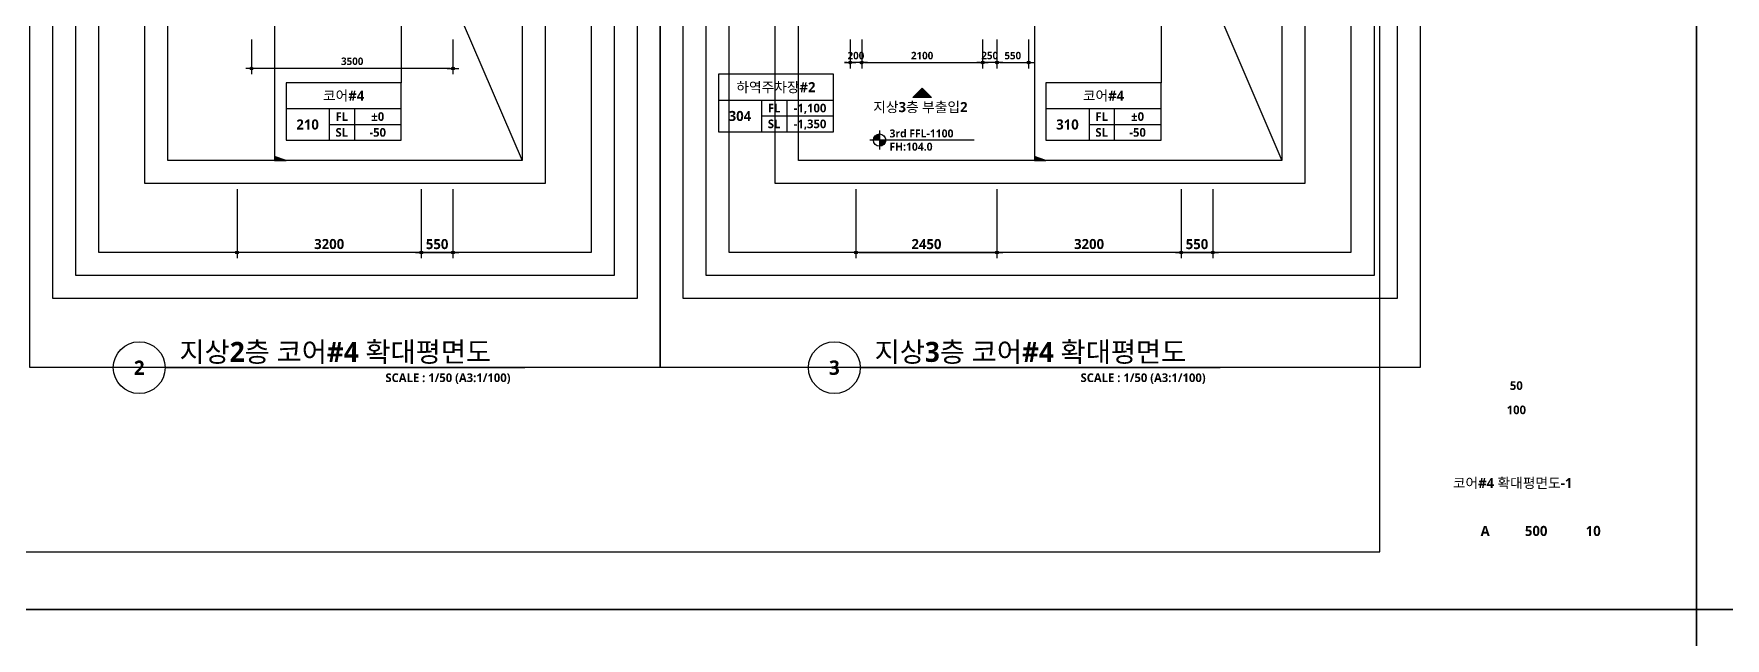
# Model space of a CAD drawing. Header units: millimetres. Extents: x -12482 to 126000, y 0 to 220200.
# Drawn here: x 13119 to 42500, y 88600 to 99100 of the extents above; entities that cross this region are included whole.
import ezdxf
from ezdxf.enums import TextEntityAlignment as Align

# ---------------------------------------------------------------- set-up
doc = ezdxf.new("R2010")
doc.units = ezdxf.units.MM
doc.header["$LTSCALE"] = 60
doc.linetypes.add('CEN', pattern=[62, 60, -1, 0, -1])
doc.layers.get('Defpoints').update_dxf_attribs({"color": 153})
for name, color, linetype in [('A-ANNO-DIM', 4, 'Continuous'), ('A-ANNO-ENT', 1, 'Continuous'), ('A-ANNO-GRA1', 7, 'Continuous'), ('A-ANNO-PONT', 7, 'Continuous'), ('A-ANNO-TEXT1', 7, 'Continuous'), ('A-ANNO-TEXT2', 3, 'Continuous'), ('A-ANNO-TITL', 7, 'Continuous'), ('A-ST-AXIS-DIM', 7, 'Continuous'), ('AA-MKXX', 3, 'Continuous'), ('AA-XXXX-TXT1', 2, 'Continuous')]:
    doc.layers.add(name, color=color, linetype=linetype)
for name, color, linetype, plot in [('Defpoint', 161, 'Continuous', False), ('G(그리드1)', 185, 'Continuous', False), ('G(그리드2)', 235, 'Continuous', False)]:
    doc.layers.add(name, color=color, linetype=linetype, plot=plot)
doc.styles.add('2020음성 1차', font='NanumGothicBold.ttf')
doc.styles.add('SH_나눔', font='')
doc.styles.add('SH_대대리576', font='')
doc.styles.add('SH_진천_나눔', font='')
doc.styles.get('SH_나눔').set_extended_font_data('NanumGothic', bold=True)
doc.styles.get('SH_대대리576').set_extended_font_data('NanumGothic', bold=True)
doc.styles.get('SH_진천_나눔').set_extended_font_data('NanumGothic', bold=True)
doc.dimstyles.new('SHP 50', dxfattribs={"dimscale": 50, "dimtxt": 3.5, "dimasz": 1, "dimexe": 2, "dimexo": 2, "dimgap": 1, "dimtad": 1, "dimdec": 0, "dimzin": 0, "dimdsep": 46, "dimtxsty": 'SH_진천_나눔', "dimblk": 'DIMDOT', "dimcen": 0.09, "dimclrd": 256, "dimclre": 256, "dimclrt": 3, "dimadec": 0, "dimazin": 1, "dimtfac": 1, "dimtdec": 0, "dimtix": 1, "dimtmove": 2, "dimatfit": 0, "dimldrblk": 'DIMDOT', "dimfxl": 1, "dimtolj": 1, "dimtzin": 0, "dimlwd": -1, "dimlwe": -1, "dimarcsym": 0})
doc.dimstyles.new('SHP 50내부', dxfattribs={"dimscale": 50, "dimtxt": 2.6, "dimasz": 1, "dimexe": 2, "dimexo": 2, "dimgap": 1, "dimtad": 1, "dimdec": 0, "dimzin": 0, "dimdsep": 46, "dimtxsty": '2020음성 1차', "dimblk": 'DIMDOT', "dimcen": 0.09, "dimclrd": 256, "dimclre": 256, "dimclrt": 3, "dimadec": 0, "dimazin": 1, "dimtfac": 1, "dimtdec": 0, "dimtix": 1, "dimtmove": 2, "dimatfit": 0, "dimldrblk": 'DIMDOT', "dimfxl": 1, "dimtolj": 1, "dimtzin": 0, "dimlwd": -1, "dimlwe": -1, "dimarcsym": 0})

# ---------------------------------------------------------------- blocks, each defined once
blk = doc.blocks.new('*U13165')
at = {"layer": 'A-ANNO-TITL'}
blk.add_line((0, 0), (6250, 0), dxfattribs=at)
blk.add_circle((-450, 0), 450, dxfattribs=at)
at = {"layer": 'AA-XXXX-TXT1', "style": 'SH_진천_나눔'}
blk.add_attdef('DWG.TITLE', (250, 100), '', height=350, dxfattribs=at)
at = {"layer": 'AA-XXXX-TXT1', "color": 7, "style": 'SH_진천_나눔'}
blk.add_attdef('NO1', text='', height=300, dxfattribs=at).set_placement((-450, 0), align=Align.MIDDLE)
at = {"layer": 'AA-XXXX-TXT1', "style": 'SH_진천_나눔'}
blk.add_attdef('SCALE', text='', height=150, dxfattribs=at).set_placement((6000, -100), align=Align.TOP_RIGHT)
blk = doc.blocks.new('G$C9D92D8A7')
at = {"layer": 'A-ANNO-GRA1'}
for p, q in [((0, 11), (40, 11)), ((15, 11), (15, 0)), ((23.75, 11), (23.75, 0)), ((15, 5.5), (40, 5.5))]:
    blk.add_line(p, q, dxfattribs=at)
blk.add_lwpolyline([(0, 20), (0, 0), (40, 0), (40, 20)], close=True, dxfattribs=at)
at = {"style": '2020음성 1차'}
for tag, height, p in [('실명', 3.5, (20, 15.5)), ('실번호', 3.5, (7.5, 5.5)), ('마감레벨', 3, (31.875, 8.25)), ('구조레벨', 3, (31.875, 2.75))]:
    blk.add_attdef(tag, text='', height=height, dxfattribs=at).set_placement(p, align=Align.MIDDLE_CENTER)
at = {"layer": 'A-ANNO-TEXT1', "style": 'SH_나눔'}
for s, p in [('FL', (19.375, 8.25)), ('SL', (19.375, 2.75))]:
    blk.add_text(s, height=3, dxfattribs=at).set_placement(p, align=Align.MIDDLE)
blk = doc.blocks.new('DIMDOT')
at = {"color": 0}
blk.add_line((-2, 0), (2, 0), dxfattribs=at)
for radius in [0.5, 0.25]:
    blk.add_circle((0, 0), radius, dxfattribs=at)
blk = doc.blocks.new('*D18305')
at = {"layer": 'A-ST-AXIS-DIM'}
for p, q in [((16650, 96400), (16650, 95200)), ((19850, 96400), (19850, 95200)), ((19800, 95300), (16700, 95300))]:
    blk.add_line(p, q, dxfattribs=at)
at = {"layer": 'Defpoints', "color": 0}
for p in [(16650, 96500), (19850, 96500), (16650, 95300)]:
    blk.add_point(p, dxfattribs=at)
at = {"layer": 'A-ST-AXIS-DIM', "linetype": 'ByBlock', "xscale": 50, "yscale": 50, "zscale": 50, "rotation": 180}
blk.add_blockref('DIMDOT', (16650, 95300), dxfattribs=at)
at = {"layer": 'A-ST-AXIS-DIM', "linetype": 'ByBlock', "xscale": 50, "yscale": 50, "zscale": 50}
blk.add_blockref('DIMDOT', (19850, 95300), dxfattribs=at)
at = {"layer": 'A-ST-AXIS-DIM', "color": 3, "insert": (18250, 95447), "char_height": 175, "attachment_point": 5, "style": 'SH_진천_나눔'}
blk.add_mtext('\\A1;3200', dxfattribs=at)
blk = doc.blocks.new('*D18306')
at = {"layer": 'A-ST-AXIS-DIM'}
for p, q in [((19850, 96400), (19850, 95200)), ((20400, 96400), (20400, 95200)), ((19900, 95300), (20350, 95300))]:
    blk.add_line(p, q, dxfattribs=at)
at = {"layer": 'Defpoints', "color": 0}
for p in [(19850, 96500), (20400, 96500), (20400, 95300)]:
    blk.add_point(p, dxfattribs=at)
at = {"layer": 'A-ST-AXIS-DIM', "linetype": 'ByBlock', "xscale": 50, "yscale": 50, "zscale": 50, "rotation": 180}
blk.add_blockref('DIMDOT', (19850, 95300), dxfattribs=at)
at = {"layer": 'A-ST-AXIS-DIM', "linetype": 'ByBlock', "xscale": 50, "yscale": 50, "zscale": 50}
blk.add_blockref('DIMDOT', (20400, 95300), dxfattribs=at)
at = {"layer": 'A-ST-AXIS-DIM', "color": 3, "insert": (20125, 95446), "char_height": 175, "attachment_point": 5, "style": 'SH_진천_나눔'}
blk.add_mtext('\\A1;550', dxfattribs=at)
blk = doc.blocks.new('*D18307')
at = {"layer": 'A-ANNO-DIM'}
for p, q in [((16900, 99000), (16900, 98400)), ((20400, 99000), (20400, 98400)), ((20350, 98500), (16950, 98500))]:
    blk.add_line(p, q, dxfattribs=at)
at = {"layer": 'Defpoints', "color": 0}
for p in [(16900, 99100), (20400, 99100), (16900, 98500)]:
    blk.add_point(p, dxfattribs=at)
at = {"layer": 'A-ANNO-DIM', "linetype": 'ByBlock', "xscale": 50, "yscale": 50, "zscale": 50, "rotation": 180}
blk.add_blockref('DIMDOT', (16900, 98500), dxfattribs=at)
at = {"layer": 'A-ANNO-DIM', "linetype": 'ByBlock', "xscale": 50, "yscale": 50, "zscale": 50}
blk.add_blockref('DIMDOT', (20400, 98500), dxfattribs=at)
at = {"layer": 'A-ANNO-DIM', "color": 3, "insert": (18650, 98622), "char_height": 130, "attachment_point": 5, "style": '2020음성 1차'}
blk.add_mtext('\\A1;3500', dxfattribs=at)
blk = doc.blocks.new('*D18308')
at = {"layer": 'A-ST-AXIS-DIM'}
for p, q in [((29850, 96400), (29850, 95200)), ((33050, 96400), (33050, 95200)), ((33000, 95300), (29900, 95300))]:
    blk.add_line(p, q, dxfattribs=at)
at = {"layer": 'Defpoints', "color": 0}
for p in [(29850, 96500), (33050, 96500), (29850, 95300)]:
    blk.add_point(p, dxfattribs=at)
at = {"layer": 'A-ST-AXIS-DIM', "linetype": 'ByBlock', "xscale": 50, "yscale": 50, "zscale": 50, "rotation": 180}
blk.add_blockref('DIMDOT', (29850, 95300), dxfattribs=at)
at = {"layer": 'A-ST-AXIS-DIM', "linetype": 'ByBlock', "xscale": 50, "yscale": 50, "zscale": 50}
blk.add_blockref('DIMDOT', (33050, 95300), dxfattribs=at)
at = {"layer": 'A-ST-AXIS-DIM', "color": 3, "insert": (31450, 95447), "char_height": 175, "attachment_point": 5, "style": 'SH_진천_나눔'}
blk.add_mtext('\\A1;3200', dxfattribs=at)
blk = doc.blocks.new('*D18309')
at = {"layer": 'A-ST-AXIS-DIM'}
for p, q in [((33050, 96400), (33050, 95200)), ((33600, 96400), (33600, 95200)), ((33100, 95300), (33550, 95300))]:
    blk.add_line(p, q, dxfattribs=at)
at = {"layer": 'Defpoints', "color": 0}
for p in [(33050, 96500), (33600, 96500), (33600, 95300)]:
    blk.add_point(p, dxfattribs=at)
at = {"layer": 'A-ST-AXIS-DIM', "linetype": 'ByBlock', "xscale": 50, "yscale": 50, "zscale": 50, "rotation": 180}
blk.add_blockref('DIMDOT', (33050, 95300), dxfattribs=at)
at = {"layer": 'A-ST-AXIS-DIM', "linetype": 'ByBlock', "xscale": 50, "yscale": 50, "zscale": 50}
blk.add_blockref('DIMDOT', (33600, 95300), dxfattribs=at)
at = {"layer": 'A-ST-AXIS-DIM', "color": 3, "insert": (33325, 95446), "char_height": 175, "attachment_point": 5, "style": 'SH_진천_나눔'}
blk.add_mtext('\\A1;550', dxfattribs=at)
blk = doc.blocks.new('*D18310')
at = {"layer": 'A-ST-AXIS-DIM'}
for p, q in [((27400, 96400), (27400, 95200)), ((29850, 96400), (29850, 95200)), ((27450, 95300), (29800, 95300))]:
    blk.add_line(p, q, dxfattribs=at)
at = {"layer": 'Defpoints', "color": 0}
for p in [(27400, 96500), (29850, 96500), (29850, 95300)]:
    blk.add_point(p, dxfattribs=at)
at = {"layer": 'A-ST-AXIS-DIM', "linetype": 'ByBlock', "xscale": 50, "yscale": 50, "zscale": 50, "rotation": 180}
blk.add_blockref('DIMDOT', (27400, 95300), dxfattribs=at)
at = {"layer": 'A-ST-AXIS-DIM', "linetype": 'ByBlock', "xscale": 50, "yscale": 50, "zscale": 50}
blk.add_blockref('DIMDOT', (29850, 95300), dxfattribs=at)
at = {"layer": 'A-ST-AXIS-DIM', "color": 3, "insert": (28625, 95446), "char_height": 175, "attachment_point": 5, "style": 'SH_진천_나눔'}
blk.add_mtext('\\A1;2450', dxfattribs=at)
blk = doc.blocks.new('*D18313')
at = {"layer": 'A-ANNO-DIM'}
for p, q in [((27300, 99000), (27300, 98500)), ((27500, 99000), (27500, 98500)), ((27250, 98600), (27200, 98600)), ((27500, 98600), (27300, 98600)), ((27550, 98600), (27600, 98600))]:
    blk.add_line(p, q, dxfattribs=at)
at = {"layer": 'Defpoints', "color": 0}
for p in [(27300, 99100), (27500, 99100), (27300, 98600)]:
    blk.add_point(p, dxfattribs=at)
at = {"layer": 'A-ANNO-DIM', "linetype": 'ByBlock', "xscale": 50, "yscale": 50, "zscale": 50}
blk.add_blockref('DIMDOT', (27300, 98600), dxfattribs=at)
at = {"layer": 'A-ANNO-DIM', "linetype": 'ByBlock', "xscale": 50, "yscale": 50, "zscale": 50, "rotation": 180}
blk.add_blockref('DIMDOT', (27500, 98600), dxfattribs=at)
at = {"layer": 'A-ANNO-DIM', "color": 3, "insert": (27400, 98721), "char_height": 130, "attachment_point": 5, "style": '2020음성 1차'}
blk.add_mtext('\\A1;200', dxfattribs=at)
blk = doc.blocks.new('*D18314')
at = {"layer": 'A-ANNO-DIM'}
for p, q in [((27500, 99000), (27500, 98500)), ((29600, 99000), (29600, 98500)), ((27550, 98600), (29550, 98600))]:
    blk.add_line(p, q, dxfattribs=at)
at = {"layer": 'Defpoints', "color": 0}
for p in [(27500, 99100), (29600, 99100), (29600, 98600)]:
    blk.add_point(p, dxfattribs=at)
at = {"layer": 'A-ANNO-DIM', "linetype": 'ByBlock', "xscale": 50, "yscale": 50, "zscale": 50, "rotation": 180}
blk.add_blockref('DIMDOT', (27500, 98600), dxfattribs=at)
at = {"layer": 'A-ANNO-DIM', "linetype": 'ByBlock', "xscale": 50, "yscale": 50, "zscale": 50}
blk.add_blockref('DIMDOT', (29600, 98600), dxfattribs=at)
at = {"layer": 'A-ANNO-DIM', "color": 3, "insert": (28550, 98721), "char_height": 130, "attachment_point": 5, "style": '2020음성 1차'}
blk.add_mtext('\\A1;2100', dxfattribs=at)
blk = doc.blocks.new('*D18315')
at = {"layer": 'A-ANNO-DIM'}
for p, q in [((29600, 99000), (29600, 98500)), ((29850, 99000), (29850, 98500)), ((29550, 98600), (29500, 98600)), ((29850, 98600), (29600, 98600)), ((29900, 98600), (29950, 98600))]:
    blk.add_line(p, q, dxfattribs=at)
at = {"layer": 'Defpoints', "color": 0}
for p in [(29600, 99100), (29850, 99100), (29600, 98600)]:
    blk.add_point(p, dxfattribs=at)
at = {"layer": 'A-ANNO-DIM', "linetype": 'ByBlock', "xscale": 50, "yscale": 50, "zscale": 50}
blk.add_blockref('DIMDOT', (29600, 98600), dxfattribs=at)
at = {"layer": 'A-ANNO-DIM', "linetype": 'ByBlock', "xscale": 50, "yscale": 50, "zscale": 50, "rotation": 180}
blk.add_blockref('DIMDOT', (29850, 98600), dxfattribs=at)
at = {"layer": 'A-ANNO-DIM', "color": 3, "insert": (29725, 98722), "char_height": 130, "attachment_point": 5, "style": '2020음성 1차'}
blk.add_mtext('\\A1;250', dxfattribs=at)
blk = doc.blocks.new('*D18316')
at = {"layer": 'A-ANNO-DIM'}
for p, q in [((29850, 99000), (29850, 98500)), ((30400, 99000), (30400, 98500)), ((29900, 98600), (30350, 98600))]:
    blk.add_line(p, q, dxfattribs=at)
at = {"layer": 'Defpoints', "color": 0}
for p in [(29850, 99100), (30400, 99100), (30400, 98600)]:
    blk.add_point(p, dxfattribs=at)
at = {"layer": 'A-ANNO-DIM', "linetype": 'ByBlock', "xscale": 50, "yscale": 50, "zscale": 50, "rotation": 180}
blk.add_blockref('DIMDOT', (29850, 98600), dxfattribs=at)
at = {"layer": 'A-ANNO-DIM', "linetype": 'ByBlock', "xscale": 50, "yscale": 50, "zscale": 50}
blk.add_blockref('DIMDOT', (30400, 98600), dxfattribs=at)
at = {"layer": 'A-ANNO-DIM', "color": 3, "insert": (30125, 98721), "char_height": 130, "attachment_point": 5, "style": '2020음성 1차'}
blk.add_mtext('\\A1;550', dxfattribs=at)
blk = doc.blocks.new('G$CE9562CCE')
at = {"layer": 'A-ANNO-PONT'}
for points in [[(1814, 2981, 0.4142136), (648, 1814), (1814, 1814)], [(1814, 648, 0.4142136), (2981, 1814), (1814, 1814)]]:
    blk.add_hatch(color=256, dxfattribs=at).paths.add_polyline_path(points)
for p, q in [((1814, 3629), (1814, 0)), ((19728, 1814), (0, 1814))]:
    blk.add_line(p, q, dxfattribs=at)
blk.add_circle((1814, 1814), 1166, dxfattribs=at)
at = {"style": 'SH_대대리576'}
blk.add_attdef('레벨', (3696, 2314), '', height=1500, dxfattribs=at)
blk = doc.blocks.new('*U15104')
at = {"layer": 'AA-MKXX'}
blk.add_hatch(color=256, dxfattribs=at).paths.add_polyline_path([(48373, 600), (48163, 0), (48373, 0)])
at = {"layer": 'AA-MKXX', "linetype": 'CEN', "ltscale": 300}
blk.add_line((900, 0), (48373, 0), dxfattribs=at)
at = {"layer": 'AA-MKXX'}
blk.add_lwpolyline([(48373, 0), (48373, 600), (48163, 0)], close=True, dxfattribs=at)

msp = doc.modelspace()

# ---------------------------------------------------------------- hatches: boundary and pattern name
at = {"layer": 'A-ANNO-ENT'}
msp.add_hatch(color=256, dxfattribs=at).paths.add_polyline_path([(28388.7, 97996.4), (28711.3, 97996.4), (28550, 98157.7)])

# ---------------------------------------------------------------- linework, layer by layer
for points in [[(19500, 101050), (19500, 98250)], [(32700, 101050), (32700, 98250)]]:
    msp.add_lwpolyline(points)
msp.add_lwpolyline([(28711.3, 97996.4), (28388.7, 97996.4), (28550, 98157.7)], close=True, dxfattribs=at)
at = {"layer": 'Defpoint'}
for p, q in [((20400, 99700), (21600, 96900)), ((33600, 99700), (34800, 96900))]:
    msp.add_line(p, q, dxfattribs=at)
for points in [[(0, 118800), (42000, 118800), (42000, 89100), (0, 89100)], [(42000, 118800), (84000, 118800), (84000, 89100), (42000, 89100)], [(1000, 90100), (36500, 90100), (36500, 117800), (1000, 117800)], [(0, 89100), (42000, 89100), (42000, 59400), (0, 59400)], [(42000, 89100), (84000, 89100), (84000, 59400), (42000, 59400)]]:
    msp.add_lwpolyline(points, close=True, dxfattribs=at)
at = {"layer": 'G(그리드1)'}
for points in [[(24000, 93300), (13050, 93300), (13050, 115000), (24000, 115000)], [(37200, 93300), (24000, 93300), (24000, 115000), (37200, 115000)], [(23600, 94500), (13450, 94500), (13450, 114600), (23600, 114600)], [(36800, 94500), (24400, 94500), (24400, 114600), (36800, 114600)], [(23200, 94900), (13850, 94900), (13850, 114200), (23200, 114200)], [(36400, 94900), (24800, 94900), (24800, 114200), (36400, 114200)], [(22800, 95300), (14250, 95300), (14250, 113800), (22800, 113800)], [(36000, 95300), (25200, 95300), (25200, 113800), (36000, 113800)], [(22000, 96500), (15050, 96500), (15050, 112600), (22000, 112600)], [(35200, 96500), (26000, 96500), (26000, 112600), (35200, 112600)]]:
    msp.add_lwpolyline(points, close=True, dxfattribs=at)
at = {"layer": 'G(그리드2)'}
for points in [[(21600, 96900), (15450, 96900), (15450, 112200), (21600, 112200)], [(34800, 96900), (26400, 96900), (26400, 112200), (34800, 112200)]]:
    msp.add_lwpolyline(points, close=True, dxfattribs=at)

# ---------------------------------------------------------------- block references
at = {"xscale": 0.3333333333333333, "yscale": 0.3333333333333333, "zscale": 0.3333333333333333, "rotation": 270.0000000000003}
for p in [(17300, 113024.3), (30500, 113024.3)]:
    msp.add_blockref('*U15104', p, dxfattribs=at)
ref = msp.add_blockref('G$CE9562CCE', (27643.9, 97087.4), dxfattribs=dict(xscale=0.09185773074635659, yscale=0.09185773074635659, zscale=0.09185773074635659))
ref.add_attrib('레벨', '3rd FFL-1100', (27983.4, 97300, 127872), dxfattribs={"height": 137.787, "style": 'SH_대대리576'})
ref = msp.add_blockref('*U13165', (15400, 93300))
ref.add_attrib('SCALE', 'SCALE : 1/50 (A3:1/100)', dxfattribs={"layer": 'A-ANNO-TITL', "height": 150, "style": 'SH_진천_나눔'}).set_placement((21400, 93200), align=Align.TOP_RIGHT)
ref.add_attrib('DWG.TITLE', '지상2층 코어#4 확대평면도', (15650, 93400), dxfattribs={"layer": 'A-ANNO-TITL', "height": 347.908, "style": 'SH_진천_나눔'})
ref.add_attrib('NO1', '2', dxfattribs={"layer": 'A-ANNO-TITL', "color": 7, "height": 250, "style": 'SH_진천_나눔'}).set_placement((14950, 93300), align=Align.MIDDLE)
ref = msp.add_blockref('*U13165', (27475, 93300))
ref.add_attrib('SCALE', 'SCALE : 1/50 (A3:1/100)', dxfattribs={"layer": 'A-ANNO-TITL', "height": 150, "style": 'SH_진천_나눔'}).set_placement((33475, 93200), align=Align.TOP_RIGHT)
ref.add_attrib('DWG.TITLE', '지상3층 코어#4 확대평면도', (27725, 93400), dxfattribs={"layer": 'A-ANNO-TITL', "height": 347.908, "style": 'SH_진천_나눔'})
ref.add_attrib('NO1', '3', dxfattribs={"layer": 'A-ANNO-TITL', "color": 7, "height": 250, "style": 'SH_진천_나눔'}).set_placement((27025, 93300), align=Align.MIDDLE)
at = {"layer": 'A-ANNO-TEXT1'}
ref = msp.add_blockref('G$C9D92D8A7', (17500, 97250), dxfattribs=dict(at, xscale=50, yscale=50, zscale=50))
ref.add_attrib('실명', '코어#4', dxfattribs={"layer": 'A-ANNO-TEXT2', "height": 175, "style": '2020음성 1차'}).set_placement((18500, 98025, 68666.7), align=Align.MIDDLE_CENTER)
ref.add_attrib('실번호', '210', dxfattribs={"layer": 'A-ANNO-TEXT2', "height": 175, "style": '2020음성 1차'}).set_placement((17875, 97525, 68666.7), align=Align.MIDDLE_CENTER)
ref.add_attrib('마감레벨', '%%p0', dxfattribs={"height": 150, "style": '2020음성 1차'}).set_placement((19093.8, 97662.5, 68666.7), align=Align.MIDDLE_CENTER)
ref.add_attrib('구조레벨', '-50', dxfattribs={"height": 150, "style": '2020음성 1차'}).set_placement((19093.8, 97387.5, 68666.7), align=Align.MIDDLE_CENTER)
ref = msp.add_blockref('G$C9D92D8A7', (25010, 97397.8), dxfattribs=dict(at, xscale=50, yscale=50, zscale=50))
ref.add_attrib('실명', '하역주차장#2', dxfattribs={"layer": 'A-ANNO-TEXT2', "height": 175, "style": '2020음성 1차'}).set_placement((26010, 98172.8), align=Align.MIDDLE_CENTER)
ref.add_attrib('실번호', '304', dxfattribs={"layer": 'A-ANNO-TEXT2', "height": 175, "style": '2020음성 1차'}).set_placement((25385, 97672.8), align=Align.MIDDLE_CENTER)
ref.add_attrib('마감레벨', '-1,100', dxfattribs={"height": 150, "style": '2020음성 1차'}).set_placement((26603.8, 97810.3), align=Align.MIDDLE_CENTER)
ref.add_attrib('구조레벨', '-1,350', dxfattribs={"height": 150, "style": '2020음성 1차'}).set_placement((26603.8, 97535.3), align=Align.MIDDLE_CENTER)
ref = msp.add_blockref('G$C9D92D8A7', (30700, 97250), dxfattribs=dict(at, xscale=50, yscale=50, zscale=50))
ref.add_attrib('실명', '코어#4', dxfattribs={"layer": 'A-ANNO-TEXT2', "height": 175, "style": '2020음성 1차'}).set_placement((31700, 98025, 68666.7), align=Align.MIDDLE_CENTER)
ref.add_attrib('실번호', '310', dxfattribs={"layer": 'A-ANNO-TEXT2', "height": 175, "style": '2020음성 1차'}).set_placement((31075, 97525, 68666.7), align=Align.MIDDLE_CENTER)
ref.add_attrib('마감레벨', '%%p0', dxfattribs={"height": 150, "style": '2020음성 1차'}).set_placement((32293.8, 97662.5, 68666.7), align=Align.MIDDLE_CENTER)
ref.add_attrib('구조레벨', '-50', dxfattribs={"height": 150, "style": '2020음성 1차'}).set_placement((32293.8, 97387.5, 68666.7), align=Align.MIDDLE_CENTER)

# ---------------------------------------------------------------- texts
at = {"color": 1, "style": 'SH_대대리576'}
msp.add_text('FH:104.0', height=137.67, dxfattribs=at).set_placement((27983.4, 97139.3), align=Align.MIDDLE_LEFT)
at = {"layer": 'A-ANNO-TEXT1', "style": 'SH_진천_나눔'}
msp.add_text('지상3층 부출입2 ', height=175, dxfattribs=at).set_placement((28550, 97829.7), align=Align.MIDDLE)
at = {"layer": 'A-ANNO-TITL', "style": 'SH_진천_나눔'}
for s, height, p in [('50', 150, (38872.6, 92988.9)), ('100', 150, (38872.6, 92566.7)), (' 코어#4 확대평면도-1', 175, (38778.4, 91298.6)), ('A', 175, (38331.3, 90463.5)), ('500', 175, (39216.8, 90463.5)), ('10', 175, (40207.9, 90463.5))]:
    msp.add_text(s, height=height, dxfattribs=at).set_placement(p, align=Align.MIDDLE)

# ---------------------------------------------------------------- dimensions: what is measured, and where the dimension line sits
at = {"layer": 'A-ANNO-DIM'}
for base, p1, p2, picture, middle in [((16900, 98500), (20400, 99100), (16900, 99100), '*D18307', (18650, 98621.7)), ((27300, 98600), (27500, 99100), (27300, 99100), '*D18313', (27400, 98721.5)), ((29600, 98600), (29850, 99100), (29600, 99100), '*D18315', (29725, 98721.6))]:
    dim = msp.add_linear_dim(base=base, p1=p1, p2=p2, angle=180, dimstyle='SHP 50내부', override={"dimtxsty": '2020음성 1차', "dimldrblk": 'DIMDOT'}, dxfattribs=at)
    dim.commit()
    dim.dimension.update_dxf_attribs({"geometry": picture, "text_midpoint": middle})
for base, p1, p2, picture, middle in [((29600, 98600), (27500, 99100), (29600, 99100), '*D18314', (28550, 98721.5)), ((30400, 98600), (29850, 99100), (30400, 99100), '*D18316', (30125, 98721.5))]:
    dim = msp.add_linear_dim(base=base, p1=p1, p2=p2, dimstyle='SHP 50내부', override={"dimtxsty": '2020음성 1차', "dimldrblk": 'DIMDOT'}, dxfattribs=at)
    dim.commit()
    dim.dimension.update_dxf_attribs({"geometry": picture, "text_midpoint": middle})
at = {"layer": 'A-ST-AXIS-DIM'}
for base, p1, p2, picture, middle in [((16650, 95300), (19850, 96500), (16650, 96500), '*D18305', (18250, 95446.6)), ((29850, 95300), (33050, 96500), (29850, 96500), '*D18308', (31450, 95446.6))]:
    dim = msp.add_linear_dim(base=base, p1=p1, p2=p2, angle=180, dimstyle='SHP 50', dxfattribs=at)
    dim.commit()
    dim.dimension.update_dxf_attribs({"geometry": picture, "text_midpoint": middle})
for base, p1, p2, picture, middle in [((20400, 95300), (19850, 96500), (20400, 96500), '*D18306', (20125, 95446.2)), ((29850, 95300), (27400, 96500), (29850, 96500), '*D18310', (28625, 95446.4)), ((33600, 95300), (33050, 96500), (33600, 96500), '*D18309', (33325, 95446.2))]:
    dim = msp.add_linear_dim(base=base, p1=p1, p2=p2, dimstyle='SHP 50', dxfattribs=at)
    dim.commit()
    dim.dimension.update_dxf_attribs({"geometry": picture, "text_midpoint": middle})

doc.saveas('drawing.dxf')
